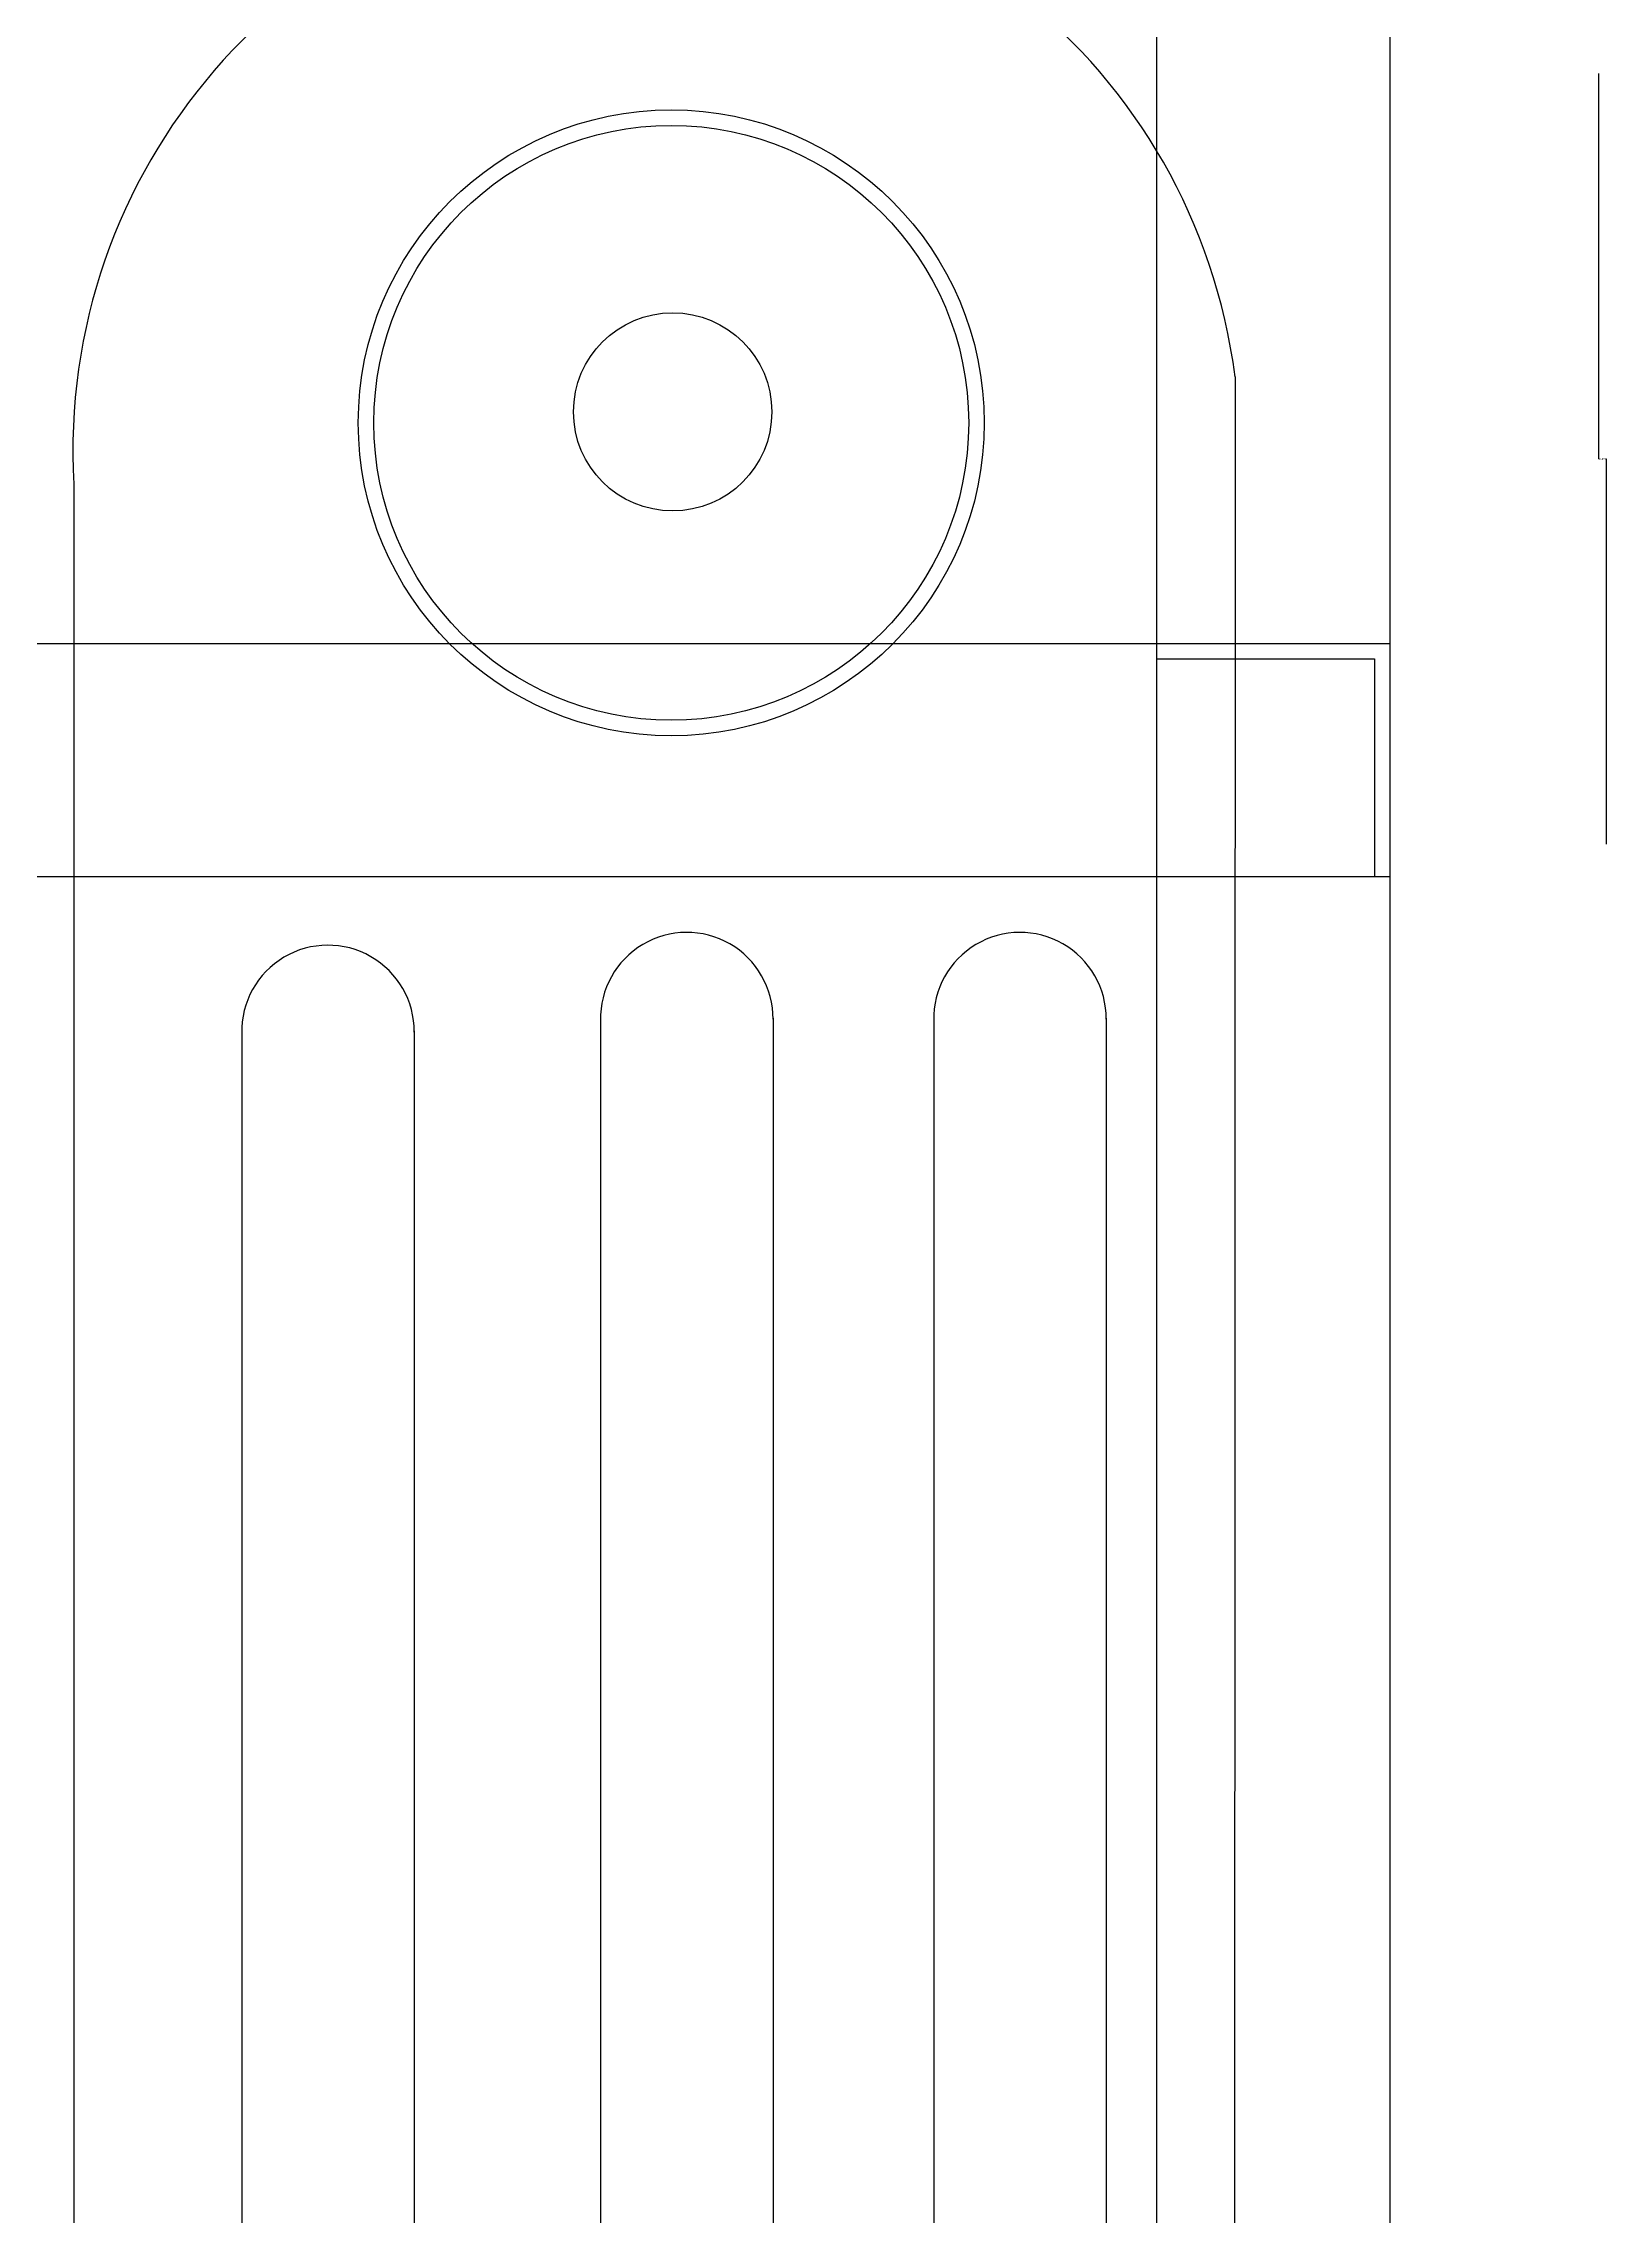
# Model space of a CAD drawing. Header units: metres. Extents: x 282048 to 286905, y 378 to 5723.
# Drawn here: x 284628 to 285432, y 3300 to 4417 of the extents above; entities that cross this region are included whole.
import ezdxf

# ---------------------------------------------------------------- set-up
doc = ezdxf.new("R2010")
doc.units = ezdxf.units.M
for name, color, linetype in [('10', 8, 'Continuous'), ('3', 2, 'Continuous'), ('6', 1, 'Continuous'), ('7', 7, 'Continuous')]:
    doc.layers.add(name, color=color, linetype=linetype)
doc.dimstyles.get("Standard").update_dxf_attribs({"dimtxt": 2.5, "dimasz": 2.5, "dimexe": 1.25, "dimexo": 0.625, "dimtad": 1, "dimcen": 2.5, "dimazin": 3, "dimtfac": 1, "dimtmove": 0, "dimatfit": 3})

# ---------------------------------------------------------------- blocks, each defined once
blk = doc.blocks.new('_CLOSEDFILLED')
at = {"color": 0, "linetype": 'BYBLOCK'}
blk.add_solid([(-1, 0.2), (0, 0), (-1, -0.2)], dxfattribs=at)
blk = doc.blocks.new('*D7')
for p, q in [((285428, 4402.06), (285428, 4203.82)), ((285428.25, 4203.82), (285428.585, 4203.82)), ((285431.585, 4203.82), (285431.92, 4203.82)), ((285432.17, 4005.59), (285432.17, 4203.82))]:
    blk.add_line(p, q)
at = {"layer": 'Defpoints'}
for p in [(285428, 4402.06), (285428, 4203.82), (285432.17, 4005.59)]:
    blk.add_point(p, dxfattribs=at)
at = {"layer": '7', "xscale": 0.25, "yscale": 0.25, "rotation": 180}
blk.add_blockref('_CLOSEDFILLED', (285428, 4203.82), dxfattribs=at)
at = {"layer": '7', "xscale": 0.25, "yscale": 0.25}
blk.add_blockref('_CLOSEDFILLED', (285432.17, 4203.82), dxfattribs=at)
at = {"layer": '7', "insert": (285430.085, 4203.82), "char_height": 1, "attachment_point": 5}
blk.add_mtext('100', dxfattribs=at)

msp = doc.modelspace()

# ---------------------------------------------------------------- hatches: boundary and pattern name
at = {"layer": '10'}
h = msp.add_hatch(dxfattribs=at)
h.set_pattern_fill('ANSI35', scale=5)
h.paths.add_polyline_path([(284447.57, 4802.06), (284367.57, 4802.06), (284367.57, 4224.98), (284381.88, 4224.98), (284381.88, 4217.2), (284382.03, 4216.98), (284428.56, 4216.98), (284447.57, 4214.48)])
h.paths.add_polyline_path([(284367.57, 4002.06), (284447.57, 4002.06), (284447.57, 4186.15), (284446.7, 4187.38), (284427.51, 4184.98), (284381.88, 4184.98), (284381.88, 4176.98), (284367.57, 4176.98)])
h.paths.add_polyline_path([(285040.9, 4802.06), (285040.9, 4882.06), (284207.57, 4882.06, 1), (284207.57, 4802.06)])

# ---------------------------------------------------------------- linework, layer by layer
at = {"layer": '3'}
msp.add_line((285320.9, 1282.06), (285320.9, 5249.64), dxfattribs=at)
at = {"layer": '6'}
for p, q in [((285200.9, 1282.06), (285200.9, 5249.64)), ((285241.16, 4246.05), (285240.41, 1657.64)), ((284644.05, 4190.77), (284644.05, 1657.65)), ((284447.57, 4108.94), (285320.9, 4108.94)), ((285320.9, 3988.94), (284447.57, 3988.94)), ((284914.88, 3915), (284914.88, 2192.36)), ((285003.59, 3916.26), (285003.59, 2184.9)), ((285086.21, 3915), (285086.21, 2192.36)), ((285174.92, 3916.26), (285174.92, 2184.9)), ((284730.37, 3908.41), (284730.37, 2185.78)), ((284819.08, 3909.67), (284819.08, 2178.32))]:
    msp.add_line(p, q, dxfattribs=at)
msp.add_lwpolyline([(285200.9, 4100.94), (285312.9, 4100.94), (285312.9, 3988.94)], dxfattribs=at)
for centre, radius in [((284951.26, 4222.37), 160.94), ((284951.26, 4222.37), 152.94), ((284951.97, 4228.01), 50.98)]:
    msp.add_circle(centre, radius, dxfattribs=at)
for centre, radius, start, end in [((284943.59, 4207.81), 300.02, 7.32, 183.26), ((284959.23, 3915.93), 44.36, 359.58, 181.21), ((285130.56, 3915.93), 44.36, 359.58, 181.21), ((284774.72, 3909.35), 44.36, 359.58, 181.21)]:
    msp.add_arc(centre, radius, start, end, dxfattribs=at)

# ---------------------------------------------------------------- dimensions: what is measured, and where the dimension line sits
at = {"layer": '7'}
dim = msp.add_linear_dim(base=(285428, 4203.82), p1=(285428, 4402.06), p2=(285432.17, 4005.59), text='100', dimstyle='Standard', dxfattribs=at)
dim.commit()
dim.dimension.update_dxf_attribs({"geometry": '*D7', "text_midpoint": (285430.085, 4203.82)})

doc.saveas('drawing.dxf')
